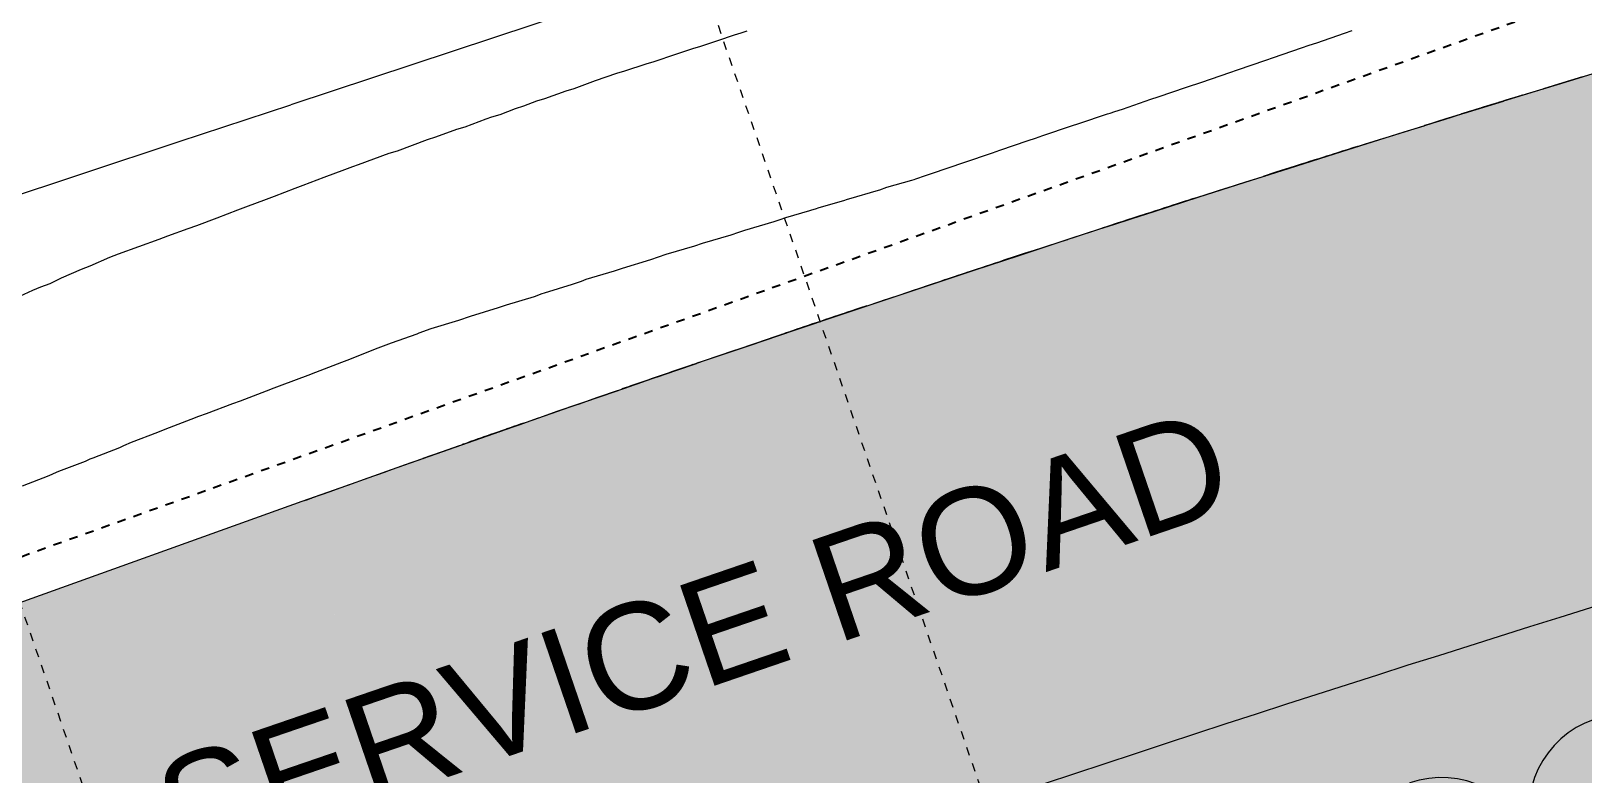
# Model space of a CAD drawing. Header units: metres. Extents: x -2515 to -2174, y 3875 to 4127.
# Drawn here: x -2414.71 to -2396.41, y 4021.69 to 4030.45 of the extents above; entities that cross this region are included whole.
import ezdxf

# ---------------------------------------------------------------- set-up
doc = ezdxf.new("R2010")
doc.units = ezdxf.units.M
doc.linetypes.add('BOUNDARY Tighter', pattern=[0.008, 0.004, -0.002, 0, -0.002])
doc.linetypes.add('Grid Line', pattern=[0.021, 0.012, -0.003, 0.003, -0.003])
for name, color, linetype, lineweight in [('A-DETL', 90, 'Continuous', 5), ('A-DOOR', 31, 'Continuous', 5), ('A-FLOR', 192, 'Continuous', 5), ('A-FLOR-PATT', 8, 'Continuous', 5), ('C-TOPO', 7, 'Continuous', 5), ('C-TOPO-MAJR', 7, 'Continuous', 18), ('C-TOPO-MINR', 7, 'Continuous', 5), ('G-ANNO-TEXT', 231, 'Continuous', 5), ('S-GRID', 1, 'Continuous', 5)]:
    doc.layers.add(name, color=color, linetype=linetype, lineweight=lineweight)
doc.styles.add('Arial_1', font='arial.ttf', dxfattribs={"height": 1.25})

# ---------------------------------------------------------------- blocks, each defined once
blk = doc.blocks.new('Curtain_Wall_Louvre_DoubleDoor - Louvre Double Door-3474461-GA - TENANCY PLAN')
at = {"layer": 'A-DOOR'}
for p, q in [((-1.15, 0.065), (-1.15, 0.067)), ((-1.15, 0.067), (1.15, 0.067)), ((-1.15, 0.008), (-1.15, 0.065)), ((-1.15, 0.065), (1.15, 0.065)), ((1.15, 0.008), (-1.15, 0.008)), ((1.15, 0.067), (1.15, 0.065)), ((1.15, 0.065), (1.15, 0.008)), ((-1.15, -0.042), (-1.15, -1.192)), ((1.15, -0.042), (1.15, -1.192))]:
    blk.add_line(p, q, dxfattribs=at)
for centre, start, end in [((-1.15, -0.042), 270, 0), ((1.15, -0.042), 180, 270)]:
    blk.add_arc(centre, 1.15, start, end, dxfattribs=at)

msp = doc.modelspace()

# ---------------------------------------------------------------- hatches: boundary and pattern name
at = {"layer": 'A-FLOR-PATT'}
for points in [[(-2409.8688, 4019.1205), (-2407.7651, 4019.8654), (-2405.5125, 4020.6455), (-2404.1903, 4021.0968), (-2401.3644, 4022.0366), (-2400.2276, 4022.4085), (-2397.7988, 4023.1849), (-2396.5658, 4023.5732), (-2394.1688, 4024.3093), (-2392.4777, 4024.8181), (-2390.7262, 4025.3349), (-2388.816, 4025.8863), (-2386.9026, 4026.4264), (-2384.496, 4027.0873), (-2383.0886, 4027.4667), (-2381.1442, 4027.9785), (-2379.2092, 4028.4755), (-2376.5143, 4029.1458), (-2375.3181, 4029.4379), (-2377.2907, 4035.1452), (-2379.2188, 4034.6722), (-2381.8354, 4034.0095), (-2383.9115, 4033.4688), (-2385.8263, 4032.9576), (-2387.1566, 4032.5961), (-2388.816, 4032.1367), (-2390.8098, 4031.5714), (-2392.6332, 4031.0434), (-2395.1383, 4030.298), (-2396.7613, 4029.805), (-2398.4774, 4029.2739), (-2400.4594, 4028.6474), (-2402.5457, 4027.9731), (-2404.4502, 4027.3447), (-2405.8863, 4026.8637), (-2408.4411, 4025.9867), (-2409.7714, 4025.5227), (-2411.5112, 4024.9055), (-2410.059, 4019.7906)], [(-2409.8688, 4019.1205), (-2411.5112, 4024.9055), (-2421.4112, 4021.3603), (-2413.2433, 4019.7754)]]:
    msp.add_hatch(color=253, dxfattribs=at).paths.add_polyline_path(points)
h = msp.add_hatch(color=254, dxfattribs=at)
h.paths.add_polyline_path([(-2417.2029, 4009.7926), (-2415.4692, 4010.3896), (-2415.8182, 4011.4031), (-2415.9806, 4011.3472), (-2416.8687, 4010.2177)])
h.paths.add_polyline_path([(-2415.3968, 4010.4145), (-2408.4419, 4012.8093), (-2409.7442, 4016.5914), (-2374.1171, 4028.859), (-2372.8148, 4025.077), (-2353.8487, 4031.6077), (-2363.5798, 4032.0457), (-2365.872, 4031.5701), (-2367.5028, 4031.2231), (-2370.1037, 4030.6494), (-2371.4158, 4030.3538), (-2373.8537, 4029.7862), (-2375.3181, 4029.4379), (-2377.6781, 4028.859), (-2379.2092, 4028.4755), (-2381.8354, 4027.7966), (-2383.0886, 4027.4667), (-2385.0237, 4026.945), (-2387.1566, 4026.355), (-2389.4855, 4025.6934), (-2391.4653, 4025.1172), (-2393.4451, 4024.5278), (-2395.1383, 4024.0135), (-2397.4047, 4023.309), (-2399.3846, 4022.6796), (-2400.3855, 4022.3578), (-2403.12, 4021.4551), (-2404.1903, 4021.0968), (-2406.0871, 4020.4494), (-2408.4411, 4019.627), (-2409.8688, 4019.1205), (-2415.7108, 4011.6903), (-2415.6338, 4011.4666), (-2415.7458, 4011.4281), (-2415.4062, 4010.4419)])
h.paths.add_polyline_path([(-2410.4147, 4012.4759), (-2410.4512, 4012.5903), (-2409.7913, 4012.8154), (-2409.7555, 4012.7029), (-2410.4091, 4012.4779)])
h.paths.add_polyline_path([(-2360.0187, 4029.8291), (-2360.0552, 4029.9434), (-2359.3953, 4030.1685), (-2359.3595, 4030.0561), (-2360.0131, 4029.831)])

# ---------------------------------------------------------------- linework, layer by layer
at = {"layer": 'A-DETL', "linetype": 'BOUNDARY Tighter', "lineweight": 25}
msp.add_line((-2388.3643, 4033.7254), (-2421.5847, 4021.8293), dxfattribs=at)
at = {"layer": 'A-FLOR'}
msp.add_line((-2421.4112, 4021.3603), (-2411.5112, 4024.9055), dxfattribs=at)
msp.add_arc((-2296.5921, 3702.791), 336, 101.5, 109.702284, dxfattribs=at)
msp.add_open_spline([(-2411.5112, 4024.9055), (-2400.2963, 4028.9215), (-2388.8681, 4032.3411), (-2377.2907, 4035.1452)], degree=3, dxfattribs=at)
at = {"layer": 'C-TOPO'}
for p, q in [((-2411.6428, 4029.5833), (-2406.0899, 4031.4222)), ((-2412.9621, 4029.1464), (-2411.6472, 4029.5818)), ((-2398.0175, 4029.4179), (-2398.187, 4029.3651)), ((-2397.85, 4029.47), (-2398.1057, 4029.3905)), ((-2398.2001, 4029.361), (-2398.2808, 4029.3359)), ((-2398.187, 4029.3651), (-2398.2001, 4029.361)), ((-2414.0968, 4028.7706), (-2412.9634, 4029.1459)), ((-2399.8173, 4028.8525), (-2400.032, 4028.7843)), ((-2399.8037, 4028.8569), (-2399.8173, 4028.8525)), ((-2415.6813, 4028.2459), (-2414.0988, 4028.7699)), ((-2400.1115, 4028.7591), (-2400.1821, 4028.7366)), ((-2399.9568, 4028.8083), (-2400.1029, 4028.7618)), ((-2400.9827, 4028.4805), (-2401.015, 4028.4701)), ((-2402.0184, 4028.146), (-2402.0792, 4028.1262)), ((-2401.8923, 4028.1869), (-2402.0176, 4028.1462)), ((-2401.7723, 4028.2258), (-2401.9541, 4028.1669)), ((-2402.9091, 4027.8553), (-2402.9675, 4027.8362)), ((-2403.7329, 4027.584), (-2403.8722, 4027.5379)), ((-2403.7268, 4027.5861), (-2403.7329, 4027.584)), ((-2403.9273, 4027.5197), (-2403.9724, 4027.5047)), ((-2403.824, 4027.5539), (-2403.921, 4027.5217)), ((-2404.8551, 4027.2107), (-2404.9272, 4027.1865)), ((-2405.8335, 4026.8816), (-2405.8619, 4026.872)), ((-2405.8195, 4026.8863), (-2405.8335, 4026.8816)), ((-2405.7518, 4026.9092), (-2405.8195, 4026.8863)), ((-2405.6903, 4026.93), (-2405.7867, 4026.8974)), ((-2405.679, 4026.9338), (-2405.6903, 4026.93)), ((-2406.8362, 4026.5409), (-2406.9074, 4026.5165)), ((-2407.7308, 4026.2339), (-2407.748, 4026.228)), ((-2407.7194, 4026.2378), (-2407.7254, 4026.2358)), ((-2407.6756, 4026.2529), (-2407.7194, 4026.2378)), ((-2407.6978, 4026.2453), (-2407.633, 4026.2676)), ((-2407.633, 4026.2676), (-2407.6272, 4026.2696)), ((-2409.0857, 4025.7636), (-2409.5955, 4025.585)), ((-2408.9045, 4025.8269), (-2409.0857, 4025.7636)), ((-2409.6233, 4025.5752), (-2409.6309, 4025.5725)), ((-2409.5955, 4025.585), (-2409.6167, 4025.5775)), ((-2409.6059, 4025.5813), (-2409.5772, 4025.5914)), ((-2409.5772, 4025.5914), (-2409.5649, 4025.5957))]:
    msp.add_line(p, q, dxfattribs=at)
at = {"layer": 'C-TOPO', "flags": 128}
for points in [[(-2397.3462, 4029.6259), (-2397.1147, 4029.6973), (-2396.8831, 4029.7686)], [(-2396.8831, 4029.7686), (-2396.8813, 4029.7691), (-2396.8794, 4029.7697)], [(-2396.8794, 4029.7697), (-2396.8775, 4029.7703), (-2396.8756, 4029.7709)], [(-2396.8756, 4029.7709), (-2396.6441, 4029.8419), (-2396.4125, 4029.9127)], [(-2397.8131, 4029.4814), (-2397.5815, 4029.5532), (-2397.3498, 4029.6248)], [(-2397.3498, 4029.6248), (-2397.348, 4029.6254), (-2397.3462, 4029.6259)], [(-2398.2799, 4029.3362), (-2398.0482, 4029.4084), (-2397.8165, 4029.4804)], [(-2397.8165, 4029.4804), (-2397.8148, 4029.4809), (-2397.8131, 4029.4814)], [(-2398.7561, 4029.1872), (-2398.5212, 4029.2608), (-2398.2863, 4029.3342)], [(-2398.2863, 4029.3342), (-2398.2847, 4029.3347), (-2398.2831, 4029.3352)], [(-2398.2831, 4029.3352), (-2398.2815, 4029.3357), (-2398.2799, 4029.3362)], [(-2399.6852, 4028.8944), (-2399.4536, 4028.9677), (-2399.222, 4029.0408)], [(-2399.222, 4029.0408), (-2399.2205, 4029.0412), (-2399.219, 4029.0417)], [(-2399.219, 4029.0417), (-2399.2175, 4029.0422), (-2399.216, 4029.0426)], [(-2399.216, 4029.0426), (-2398.9877, 4029.1145), (-2398.7593, 4029.1862)], [(-2398.7593, 4029.1862), (-2398.7577, 4029.1867), (-2398.7561, 4029.1872)], [(-2400.1511, 4028.7464), (-2399.9197, 4028.82), (-2399.6881, 4028.8935)], [(-2399.6881, 4028.8935), (-2399.6867, 4028.8939), (-2399.6852, 4028.8944)], [(-2400.6198, 4028.5969), (-2400.3884, 4028.6708), (-2400.157, 4028.7446)], [(-2400.157, 4028.7446), (-2400.1556, 4028.745), (-2400.1541, 4028.7455)], [(-2400.1541, 4028.7455), (-2400.1526, 4028.746), (-2400.1511, 4028.7464)], [(-2401.0853, 4028.4476), (-2400.854, 4028.5218), (-2400.6228, 4028.5959)], [(-2400.6228, 4028.5959), (-2400.6213, 4028.5964), (-2400.6198, 4028.5969)], [(-2401.5503, 4028.2976), (-2401.3193, 4028.3722), (-2401.0883, 4028.4466)], [(-2401.0883, 4028.4466), (-2401.0868, 4028.4471), (-2401.0853, 4028.4476)], [(-2402.4828, 4027.9948), (-2402.2523, 4028.0699), (-2402.0217, 4028.1449)], [(-2402.0217, 4028.1449), (-2402.02, 4028.1454), (-2402.0184, 4028.146)], [(-2402.0184, 4028.146), (-2401.7876, 4028.2209), (-2401.5567, 4028.2956)], [(-2401.5567, 4028.2956), (-2401.5551, 4028.2961), (-2401.5535, 4028.2966)], [(-2401.5535, 4028.2966), (-2401.5519, 4028.2971), (-2401.5503, 4028.2976)], [(-2402.9505, 4027.8417), (-2402.7202, 4027.9172), (-2402.4897, 4027.9925)], [(-2402.4897, 4027.9925), (-2402.4881, 4027.993), (-2402.4864, 4027.9936)], [(-2402.4864, 4027.9936), (-2402.4846, 4027.9942), (-2402.4828, 4027.9948)], [(-2403.4143, 4027.6892), (-2403.1843, 4027.7649), (-2402.9543, 4027.8405)], [(-2402.9543, 4027.8405), (-2402.9524, 4027.8411), (-2402.9505, 4027.8417)], [(-2403.8818, 4027.5347), (-2403.6521, 4027.6107), (-2403.4223, 4027.6866)], [(-2403.4223, 4027.6866), (-2403.4203, 4027.6872), (-2403.4183, 4027.6879)], [(-2403.4183, 4027.6879), (-2403.4163, 4027.6886), (-2403.4143, 4027.6892)], [(-2404.6706, 4027.2724), (-2404.4756, 4027.3374), (-2404.2805, 4027.4024)], [(-2404.2805, 4027.4024), (-2404.2784, 4027.4031), (-2404.2763, 4027.4038)], [(-2404.2763, 4027.4038), (-2404.0812, 4027.4686), (-2403.8861, 4027.5333)], [(-2403.8861, 4027.5333), (-2403.884, 4027.534), (-2403.8818, 4027.5347)], [(-2405.0695, 4027.1388), (-2404.8746, 4027.2042), (-2404.6796, 4027.2693)], [(-2404.6796, 4027.2693), (-2404.6774, 4027.2701), (-2404.6751, 4027.2709)], [(-2404.6751, 4027.2709), (-2404.6728, 4027.2716), (-2404.6706, 4027.2724)], [(-2405.4563, 4027.0089), (-2405.2652, 4027.0731), (-2405.0741, 4027.1373)], [(-2405.0741, 4027.1373), (-2405.0718, 4027.1381), (-2405.0695, 4027.1388)], [(-2406.3959, 4026.6909), (-2406.1657, 4026.7691), (-2405.9356, 4026.8471)], [(-2405.9356, 4026.8471), (-2405.9327, 4026.848), (-2405.9298, 4026.849)], [(-2405.9298, 4026.849), (-2405.9271, 4026.85), (-2405.9243, 4026.8509)], [(-2405.9243, 4026.8509), (-2405.6903, 4026.93), (-2405.4563, 4027.0089)], [(-2406.8601, 4026.5327), (-2406.63, 4026.6112), (-2406.3998, 4026.6896)], [(-2406.3998, 4026.6896), (-2406.3978, 4026.6903), (-2406.3959, 4026.6909)], [(-2407.3241, 4026.3738), (-2407.094, 4026.4527), (-2406.8639, 4026.5314)], [(-2406.8639, 4026.5314), (-2406.862, 4026.5321), (-2406.8601, 4026.5327)], [(-2407.7917, 4026.2129), (-2407.5617, 4026.2921), (-2407.3317, 4026.3712)], [(-2407.3317, 4026.3712), (-2407.3298, 4026.3718), (-2407.3279, 4026.3725)], [(-2407.3279, 4026.3725), (-2407.326, 4026.3731), (-2407.3241, 4026.3738)], [(-2408.2551, 4026.0527), (-2408.0253, 4026.1322), (-2407.7955, 4026.2116)], [(-2407.7955, 4026.2116), (-2407.7936, 4026.2122), (-2407.7917, 4026.2129)], [(-2408.7222, 4025.8904), (-2408.4926, 4025.9703), (-2408.2628, 4026.05)], [(-2408.2628, 4026.05), (-2408.259, 4026.0513), (-2408.2551, 4026.0527)], [(-2409.1858, 4025.7286), (-2408.956, 4025.8089), (-2408.7261, 4025.889)], [(-2408.7261, 4025.889), (-2408.7242, 4025.8897), (-2408.7222, 4025.8904)], [(-2410.0846, 4025.4127), (-2409.8703, 4025.4883), (-2409.6559, 4025.5637)], [(-2409.6559, 4025.5637), (-2409.6538, 4025.5645), (-2409.6517, 4025.5652)], [(-2409.6517, 4025.5652), (-2409.4227, 4025.6456), (-2409.1936, 4025.7259)], [(-2409.1936, 4025.7259), (-2409.1917, 4025.7265), (-2409.1897, 4025.7272)], [(-2409.1897, 4025.7272), (-2409.1878, 4025.7279), (-2409.1858, 4025.7286)], [(-2410.5239, 4025.2573), (-2410.3065, 4025.3343), (-2410.0891, 4025.4111)], [(-2410.0891, 4025.4111), (-2410.0868, 4025.4119), (-2410.0846, 4025.4127)], [(-2410.9637, 4025.101), (-2410.7478, 4025.1778), (-2410.5319, 4025.2545)], [(-2410.5319, 4025.2545), (-2410.5299, 4025.2552), (-2410.5279, 4025.2559)], [(-2410.5279, 4025.2559), (-2410.5259, 4025.2566), (-2410.5239, 4025.2573)], [(-2411.3992, 4024.9456), (-2411.1834, 4025.0227), (-2410.9676, 4025.0996)], [(-2410.9676, 4025.0996), (-2410.9656, 4025.1003), (-2410.9637, 4025.101)], [(-2411.5112, 4024.9055), (-2411.4592, 4024.9241), (-2411.4071, 4024.9428)], [(-2411.4071, 4024.9428), (-2411.4052, 4024.9434), (-2411.4033, 4024.9441)], [(-2411.4033, 4024.9441), (-2411.4012, 4024.9449), (-2411.3992, 4024.9456)]]:
    msp.add_lwpolyline(points, dxfattribs=at)
at = {"layer": 'C-TOPO'}
for start, end in [(107.126165, 107.278504), (107.119932, 107.247513), (107.466123, 107.62477), (107.465601, 107.597404), (107.813999, 107.971032), (107.812362, 107.948869), (108.163682, 108.31729), (108.160737, 108.298826), (108.515362, 108.663544), (108.511745, 108.650456), (108.871439, 109.009793), (108.867894, 109.000117), (109.238136, 109.350523)]:
    msp.add_arc((-2298.1113, 3708.2316), 336.3657, start, end, dxfattribs=at)
at = {"layer": 'C-TOPO-MAJR', "color": 251, "lineweight": 13}
for p, q in [((-2406.8119, 4030.2721), (-2406.6126, 4030.3391)), ((-2406.6126, 4030.3391), (-2406.417, 4030.4048)), ((-2406.417, 4030.4048), (-2406.3383, 4030.4278)), ((-2406.3383, 4030.4278), (-2406.266, 4030.4516)), ((-2407.3607, 4030.0921), (-2407.1087, 4030.1768)), ((-2407.1087, 4030.1768), (-2406.9082, 4030.2442)), ((-2406.9082, 4030.2442), (-2406.8119, 4030.2721)), ((-2408.0556, 4029.8662), (-2407.8022, 4029.9513)), ((-2407.8022, 4029.9513), (-2407.7083, 4029.9791)), ((-2407.7083, 4029.9791), (-2407.4551, 4030.0642)), ((-2407.4551, 4030.0642), (-2407.3607, 4030.0921)), ((-2408.4006, 4029.7463), (-2408.3059, 4029.7743)), ((-2408.3059, 4029.7743), (-2408.0556, 4029.8662)), ((-2408.8998, 4029.5685), (-2408.7458, 4029.6264)), ((-2408.7458, 4029.6264), (-2408.6509, 4029.6545)), ((-2408.6509, 4029.6545), (-2408.4006, 4029.7463)), ((-2409.5901, 4029.3216), (-2409.344, 4029.4129)), ((-2409.344, 4029.4129), (-2409.2753, 4029.4371)), ((-2409.2753, 4029.4371), (-2409.179, 4029.4657)), ((-2409.179, 4029.4657), (-2408.9961, 4029.5347)), ((-2408.9961, 4029.5347), (-2408.8998, 4029.5685)), ((-2409.9357, 4029.2007), (-2409.6871, 4029.2928)), ((-2409.6871, 4029.2928), (-2409.5901, 4029.3216)), ((-2410.4877, 4029.0106), (-2410.3893, 4029.0394)), ((-2410.3893, 4029.0394), (-2410.0331, 4029.1714)), ((-2410.0331, 4029.1714), (-2409.9357, 4029.2007)), ((-2411.0087, 4028.8185), (-2410.9167, 4028.8515)), ((-2410.9167, 4028.8515), (-2410.8468, 4028.8777)), ((-2410.8468, 4028.8777), (-2410.4877, 4029.0106)), ((-2411.499, 4028.6343), (-2411.2546, 4028.7261)), ((-2411.2546, 4028.7261), (-2411.0087, 4028.8185)), ((-2411.9324, 4028.4684), (-2411.837, 4028.5048)), ((-2411.837, 4028.5048), (-2411.5931, 4028.5964)), ((-2411.5931, 4028.5964), (-2411.499, 4028.6343)), ((-2412.515, 4028.249), (-2412.2723, 4028.3401)), ((-2412.2723, 4028.3401), (-2412.1756, 4028.377)), ((-2412.1756, 4028.377), (-2411.9324, 4028.4684)), ((-2413.0969, 4028.0336), (-2412.855, 4028.1207)), ((-2412.855, 4028.1207), (-2412.7561, 4028.1584)), ((-2412.7561, 4028.1584), (-2412.515, 4028.249)), ((-2413.4379, 4027.9087), (-2413.1967, 4027.9955)), ((-2413.1967, 4027.9955), (-2413.0969, 4028.0336)), ((-2414.0117, 4027.6808), (-2413.7795, 4027.7835)), ((-2413.7795, 4027.7835), (-2413.6783, 4027.8221)), ((-2413.6783, 4027.8221), (-2413.4379, 4027.9087)), ((-2414.3494, 4027.5383), (-2414.1156, 4027.6412)), ((-2414.1156, 4027.6412), (-2414.0117, 4027.6808)), ((-2414.8404, 4027.323), (-2414.6873, 4027.3958)), ((-2414.6873, 4027.3958), (-2414.5924, 4027.4337)), ((-2414.5924, 4027.4337), (-2414.4842, 4027.475)), ((-2414.4842, 4027.475), (-2414.3494, 4027.5383))]:
    msp.add_line(p, q, dxfattribs=at)
at = {"layer": 'C-TOPO-MINR', "color": 252}
for p, q in [((-2399.5501, 4030.3121), (-2399.225, 4030.4253)), ((-2399.225, 4030.4253), (-2399.1337, 4030.4561)), ((-2400.1524, 4030.107), (-2400.0624, 4030.1374)), ((-2400.0624, 4030.1374), (-2399.7315, 4030.2508)), ((-2399.7315, 4030.2508), (-2399.6408, 4030.2814)), ((-2399.6408, 4030.2814), (-2399.5501, 4030.3121)), ((-2400.9073, 4029.8488), (-2400.574, 4029.963)), ((-2400.574, 4029.963), (-2400.4845, 4029.9932)), ((-2400.4845, 4029.9932), (-2400.1524, 4030.107)), ((-2401.4189, 4029.6745), (-2401.085, 4029.7889)), ((-2401.085, 4029.7889), (-2400.9073, 4029.8488)), ((-2401.8422, 4029.53), (-2401.5071, 4029.6448)), ((-2401.5071, 4029.6448), (-2401.4189, 4029.6745)), ((-2402.3542, 4029.3598), (-2402.0189, 4029.4747)), ((-2402.0189, 4029.4747), (-2401.9877, 4029.4834)), ((-2401.9877, 4029.4834), (-2401.9304, 4029.5024)), ((-2401.9304, 4029.5024), (-2401.8422, 4029.53)), ((-2402.8653, 4029.1882), (-2402.7787, 4029.2169)), ((-2402.7787, 4029.2169), (-2402.4425, 4029.3322)), ((-2402.4425, 4029.3322), (-2402.3542, 4029.3598)), ((-2403.3743, 4029.0156), (-2403.289, 4029.0439)), ((-2403.289, 4029.0439), (-2402.9522, 4029.1594)), ((-2402.9522, 4029.1594), (-2402.8653, 4029.1882)), ((-2404.1645, 4028.7453), (-2403.8255, 4028.8616)), ((-2403.8255, 4028.8616), (-2403.7726, 4028.8794)), ((-2403.7726, 4028.8794), (-2403.7123, 4028.8997)), ((-2403.7123, 4028.8997), (-2403.3743, 4029.0156)), ((-2404.6178, 4028.608), (-2404.3251, 4028.6913)), ((-2404.3251, 4028.6913), (-2404.2963, 4028.7009)), ((-2404.2963, 4028.7009), (-2404.276, 4028.7078)), ((-2404.276, 4028.7078), (-2404.1645, 4028.7453)), ((-2405.0388, 4028.4814), (-2404.7471, 4028.5645)), ((-2404.7471, 4028.5645), (-2404.7037, 4028.5791)), ((-2404.7037, 4028.5791), (-2404.6178, 4028.608)), ((-2405.8102, 4028.2498), (-2405.5273, 4028.3322)), ((-2405.5273, 4028.3322), (-2405.5022, 4028.3405)), ((-2405.5022, 4028.3405), (-2405.4587, 4028.3552)), ((-2405.4587, 4028.3552), (-2405.4156, 4028.3695)), ((-2405.4156, 4028.3695), (-2405.1253, 4028.4522)), ((-2405.1253, 4028.4522), (-2405.0818, 4028.467)), ((-2405.0818, 4028.467), (-2405.0388, 4028.4814)), ((-2406.2942, 4028.103), (-2405.949, 4028.2031)), ((-2405.949, 4028.2031), (-2405.8789, 4028.2267)), ((-2405.8789, 4028.2267), (-2405.8102, 4028.2498)), ((-2406.8839, 4027.9186), (-2406.7929, 4027.9491)), ((-2406.7929, 4027.9491), (-2406.4551, 4028.049)), ((-2406.4551, 4028.049), (-2406.3655, 4028.0791)), ((-2406.3655, 4028.0791), (-2406.2942, 4028.103)), ((-2407.7375, 4027.6559), (-2407.4026, 4027.755)), ((-2407.4026, 4027.755), (-2407.3116, 4027.7884)), ((-2407.3116, 4027.7884), (-2407.2195, 4027.8194)), ((-2407.2195, 4027.8194), (-2406.8839, 4027.9186)), ((-2408.1625, 4027.5236), (-2407.8295, 4027.6222)), ((-2407.8295, 4027.6222), (-2407.7375, 4027.6559)), ((-2408.6556, 4027.3653), (-2408.3234, 4027.4639)), ((-2408.3234, 4027.4639), (-2408.2555, 4027.4895)), ((-2408.2555, 4027.4895), (-2408.2197, 4027.5021)), ((-2408.2197, 4027.5021), (-2408.1625, 4027.5236)), ((-2409.1988, 4027.1889), (-2409.1046, 4027.2238)), ((-2409.1046, 4027.2238), (-2408.7737, 4027.322)), ((-2408.7737, 4027.322), (-2408.6814, 4027.3563)), ((-2408.6814, 4027.3563), (-2408.6556, 4027.3653)), ((-2409.9923, 4026.943), (-2409.6643, 4027.0392)), ((-2409.6643, 4027.0392), (-2409.5279, 4027.0897)), ((-2409.5279, 4027.0897), (-2409.1988, 4027.1889)), ((-2410.4602, 4026.7731), (-2410.1581, 4026.8815)), ((-2410.1581, 4026.8815), (-2410.1311, 4026.8917)), ((-2410.1311, 4026.8917), (-2409.9923, 4026.943)), ((-2410.9521, 4026.5799), (-2410.6489, 4026.7022)), ((-2410.6489, 4026.7022), (-2410.5548, 4026.7375)), ((-2410.5548, 4026.7375), (-2410.4602, 4026.7731)), ((-2411.3501, 4026.4287), (-2411.0455, 4026.5448)), ((-2411.0455, 4026.5448), (-2410.9521, 4026.5799)), ((-2411.7486, 4026.2773), (-2411.4428, 4026.3938)), ((-2411.4428, 4026.3938), (-2411.3501, 4026.4287)), ((-2412.2391, 4026.0913), (-2411.9322, 4026.2083)), ((-2411.9322, 4026.2083), (-2411.8406, 4026.2427)), ((-2411.8406, 4026.2427), (-2411.7486, 4026.2773)), ((-2412.7292, 4025.9083), (-2412.6385, 4025.9409)), ((-2412.6385, 4025.9409), (-2412.3305, 4026.0584)), ((-2412.3305, 4026.0584), (-2412.2391, 4026.0913)), ((-2413.2153, 4025.7195), (-2413.1284, 4025.7579)), ((-2413.1284, 4025.7579), (-2412.8195, 4025.8757)), ((-2412.8195, 4025.8757), (-2412.7292, 4025.9083)), ((-2413.6632, 4025.5391), (-2413.6131, 4025.5627)), ((-2413.6131, 4025.5627), (-2413.526, 4025.601)), ((-2413.526, 4025.601), (-2413.2153, 4025.7195)), ((-2414.3826, 4025.259), (-2414.0679, 4025.3789)), ((-2414.0679, 4025.3789), (-2414.0112, 4025.4059)), ((-2414.0112, 4025.4059), (-2413.9761, 4025.4199)), ((-2413.9761, 4025.4199), (-2413.6632, 4025.5391)), ((-2414.8097, 4025.0897), (-2414.4932, 4025.2102)), ((-2414.4932, 4025.2102), (-2414.4102, 4025.2478)), ((-2414.4102, 4025.2478), (-2414.3826, 4025.259))]:
    msp.add_line(p, q, dxfattribs=at)
at = {"layer": 'S-GRID', "linetype": 'Grid Line'}
for p, q in [((-2385.2807, 3968.5821), (-2414.5966, 4053.7196)), ((-2395.1489, 3966.5259), (-2424.0517, 4050.4639))]:
    msp.add_line(p, q, dxfattribs=at)

# ---------------------------------------------------------------- block references
at = {"layer": 'A-DOOR', "rotation": 199.0004071201863}
msp.add_blockref('Curtain_Wall_Louvre_DoubleDoor - Louvre Double Door-3474461-GA - TENANCY PLAN', (-2396.9799, 4020.8331), dxfattribs=at)

# ---------------------------------------------------------------- texts
at = {"layer": 'G-ANNO-TEXT', "color": 7, "insert": (-2413.3411, 4021.7596), "char_height": 1.25, "width": 15.953581, "attachment_point": 1, "rotation": 18.91654, "style": 'Arial_1'}
msp.add_mtext('SERVICE ROAD', dxfattribs=at)

doc.saveas('drawing.dxf')
